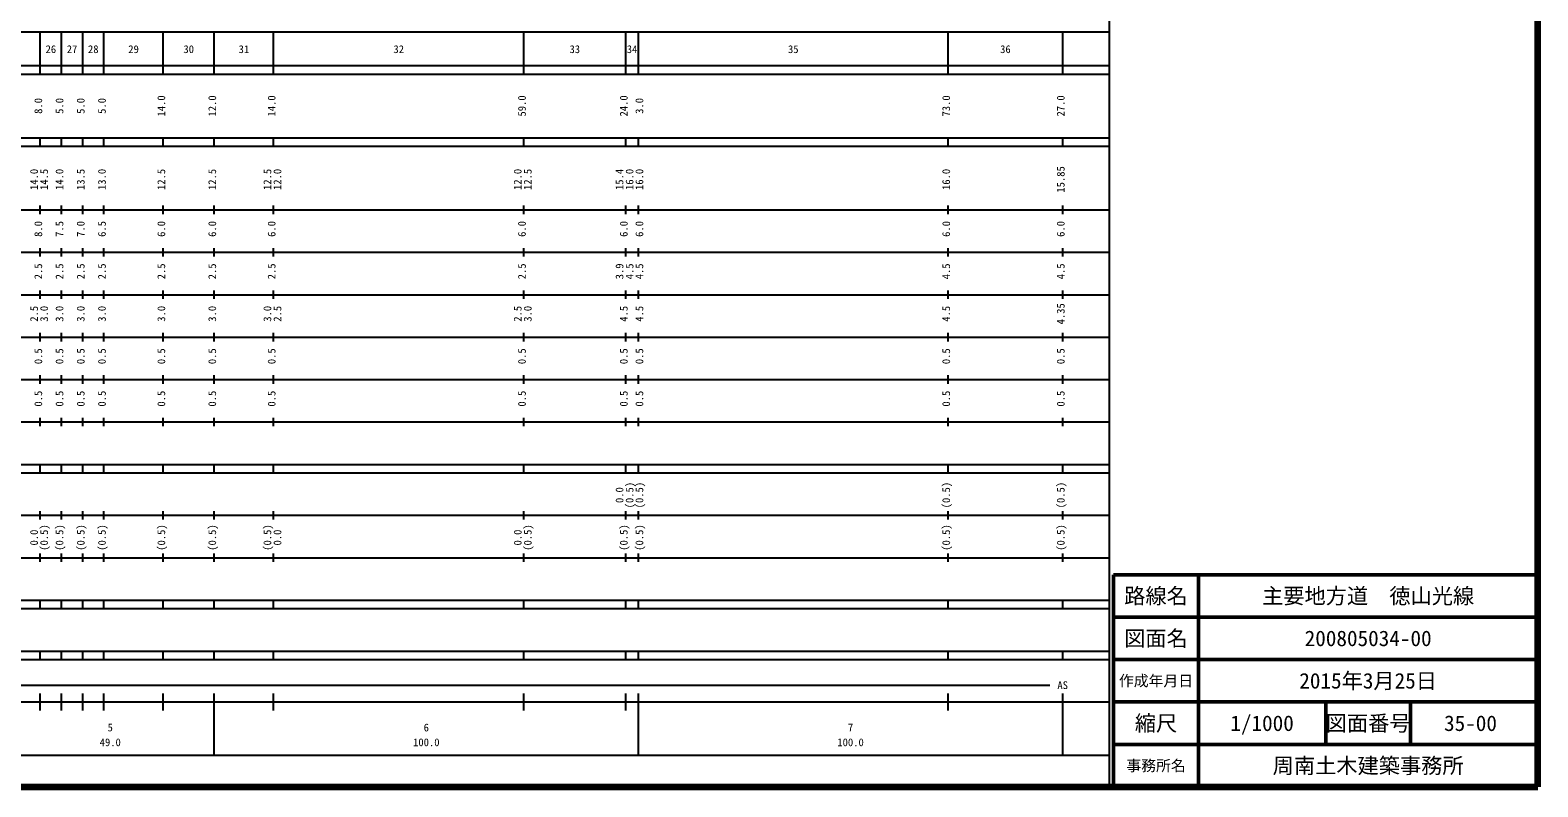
# Model space of a CAD drawing. Units: millimetres on the paper, enlarged 1000 times. Extents: x 40000 to 680000, y 20000 to 380000.
# Drawn here: x 324622 to 680000, y 20000 to 198357 of the extents above; entities that cross this region are included whole.
import ezdxf
from ezdxf.enums import TextEntityAlignment as Align

# ---------------------------------------------------------------- set-up
doc = ezdxf.new("R2010")
doc.units = ezdxf.units.MM
doc.header["$LTSCALE"] = 1000
for name, color, linetype, lineweight in [('M-TTL', 2, 'Continuous', 140), ('M-TTL-BAND', 7, 'Continuous', 25), ('M-TTL-FRAM', 2, 'Continuous', 50), ('M-TTL-LINE', 7, 'Continuous', 50)]:
    doc.layers.add(name, color=color, linetype=linetype, lineweight=lineweight)
doc.layers.add('M-TTL-TXT', color=7, linetype='Continuous')
doc.styles.add('ＭＳ ゴシック', font='')
doc.styles.get('ＭＳ ゴシック').set_extended_font_data('MS Gothic')

msp = doc.modelspace()

# ---------------------------------------------------------------- linework, layer by layer
at = {"layer": 'M-TTL'}
for p, q in [((680000, 20000), (680000, 380000)), ((40000, 20000), (680000, 20000))]:
    msp.add_line(p, q, dxfattribs=at)
at = {"layer": 'M-TTL-BAND'}
for p, q in [((579000, 20000), (579000, 370000)), ((68000, 198000), (579000, 198000)), ((327000, 188000), (327000, 198000)), ((332000, 188000), (332000, 198000)), ((337000, 188000), (337000, 198000)), ((342000, 188000), (342000, 198000)), ((356000, 188000), (356000, 198000)), ((368000, 188000), (368000, 198000)), ((382000, 188000), (382000, 198000)), ((441000, 188000), (441000, 198000)), ((465000, 188000), (465000, 198000)), ((468000, 188000), (468000, 198000)), ((541000, 188000), (541000, 198000)), ((568000, 188000), (568000, 198000)), ((40000, 190000), (579000, 190000)), ((40000, 188000), (579000, 188000)), ((40000, 173000), (579000, 173000)), ((40000, 171000), (579000, 171000)), ((327000, 171000), (327000, 173000)), ((332000, 171000), (332000, 173000)), ((337000, 171000), (337000, 173000)), ((342000, 171000), (342000, 173000)), ((356000, 171000), (356000, 173000)), ((368000, 171000), (368000, 173000)), ((382000, 171000), (382000, 173000)), ((441000, 171000), (441000, 173000)), ((465000, 171000), (465000, 173000)), ((468000, 171000), (468000, 173000)), ((541000, 171000), (541000, 173000)), ((568000, 171000), (568000, 173000)), ((327000, 155000), (327000, 157000)), ((332000, 155000), (332000, 157000)), ((337000, 155000), (337000, 157000)), ((342000, 155000), (342000, 157000)), ((356000, 155000), (356000, 157000)), ((368000, 155000), (368000, 157000)), ((382000, 155000), (382000, 157000)), ((441000, 155000), (441000, 157000)), ((465000, 155000), (465000, 157000)), ((468000, 155000), (468000, 157000)), ((541000, 155000), (541000, 157000)), ((568000, 155000), (568000, 157000)), ((40000, 156000), (579000, 156000)), ((46000, 146000), (579000, 146000)), ((327000, 145000), (327000, 147000)), ((332000, 145000), (332000, 147000)), ((337000, 145000), (337000, 147000)), ((342000, 145000), (342000, 147000)), ((356000, 145000), (356000, 147000)), ((368000, 145000), (368000, 147000)), ((382000, 145000), (382000, 147000)), ((441000, 145000), (441000, 147000)), ((465000, 145000), (465000, 147000)), ((468000, 145000), (468000, 147000)), ((541000, 145000), (541000, 147000)), ((568000, 145000), (568000, 147000)), ((52000, 136000), (579000, 136000)), ((327000, 135000), (327000, 137000)), ((332000, 135000), (332000, 137000)), ((337000, 135000), (337000, 137000)), ((342000, 135000), (342000, 137000)), ((356000, 135000), (356000, 137000)), ((368000, 135000), (368000, 137000)), ((382000, 135000), (382000, 137000)), ((441000, 135000), (441000, 137000)), ((465000, 135000), (465000, 137000)), ((468000, 135000), (468000, 137000)), ((541000, 135000), (541000, 137000)), ((568000, 135000), (568000, 137000)), ((46000, 126000), (579000, 126000)), ((327000, 125000), (327000, 127000)), ((332000, 125000), (332000, 127000)), ((337000, 125000), (337000, 127000)), ((342000, 125000), (342000, 127000)), ((356000, 125000), (356000, 127000)), ((368000, 125000), (368000, 127000)), ((382000, 125000), (382000, 127000)), ((441000, 125000), (441000, 127000)), ((465000, 125000), (465000, 127000)), ((468000, 125000), (468000, 127000)), ((541000, 125000), (541000, 127000)), ((568000, 125000), (568000, 127000)), ((52000, 116000), (579000, 116000)), ((327000, 115000), (327000, 117000)), ((332000, 115000), (332000, 117000)), ((337000, 115000), (337000, 117000)), ((342000, 115000), (342000, 117000)), ((356000, 115000), (356000, 117000)), ((368000, 115000), (368000, 117000)), ((382000, 115000), (382000, 117000)), ((441000, 115000), (441000, 117000)), ((465000, 115000), (465000, 117000)), ((468000, 115000), (468000, 117000)), ((541000, 115000), (541000, 117000)), ((568000, 115000), (568000, 117000)), ((327000, 105000), (327000, 107000)), ((332000, 105000), (332000, 107000)), ((337000, 105000), (337000, 107000)), ((342000, 105000), (342000, 107000)), ((356000, 105000), (356000, 107000)), ((368000, 105000), (368000, 107000)), ((382000, 105000), (382000, 107000)), ((441000, 105000), (441000, 107000)), ((465000, 105000), (465000, 107000)), ((468000, 105000), (468000, 107000)), ((541000, 105000), (541000, 107000)), ((568000, 105000), (568000, 107000)), ((46000, 106000), (579000, 106000)), ((40000, 96000), (579000, 96000)), ((327000, 94000), (327000, 96000)), ((332000, 94000), (332000, 96000)), ((337000, 94000), (337000, 96000)), ((342000, 94000), (342000, 96000)), ((356000, 94000), (356000, 96000)), ((368000, 94000), (368000, 96000)), ((382000, 94000), (382000, 96000)), ((441000, 94000), (441000, 96000)), ((465000, 94000), (465000, 96000)), ((468000, 94000), (468000, 96000)), ((541000, 94000), (541000, 96000)), ((568000, 94000), (568000, 96000)), ((40000, 94000), (579000, 94000)), ((49000, 84000), (579000, 84000)), ((327000, 83000), (327000, 85000)), ((332000, 83000), (332000, 85000)), ((337000, 83000), (337000, 85000)), ((342000, 83000), (342000, 85000)), ((356000, 83000), (356000, 85000)), ((368000, 83000), (368000, 85000)), ((382000, 83000), (382000, 85000)), ((441000, 83000), (441000, 85000)), ((465000, 83000), (465000, 85000)), ((468000, 83000), (468000, 85000)), ((541000, 83000), (541000, 85000)), ((568000, 83000), (568000, 85000)), ((327000, 73000), (327000, 75000)), ((332000, 73000), (332000, 75000)), ((337000, 73000), (337000, 75000)), ((342000, 73000), (342000, 75000)), ((356000, 73000), (356000, 75000)), ((368000, 73000), (368000, 75000)), ((382000, 73000), (382000, 75000)), ((441000, 73000), (441000, 75000)), ((465000, 73000), (465000, 75000)), ((468000, 73000), (468000, 75000)), ((541000, 73000), (541000, 75000)), ((568000, 73000), (568000, 75000)), ((40000, 74000), (579000, 74000)), ((40000, 64000), (579000, 64000)), ((327000, 62000), (327000, 64000)), ((332000, 62000), (332000, 64000)), ((337000, 62000), (337000, 64000)), ((342000, 62000), (342000, 64000)), ((356000, 62000), (356000, 64000)), ((368000, 62000), (368000, 64000)), ((382000, 62000), (382000, 64000)), ((441000, 62000), (441000, 64000)), ((465000, 62000), (465000, 64000)), ((468000, 62000), (468000, 64000)), ((541000, 62000), (541000, 64000)), ((568000, 62000), (568000, 64000)), ((40000, 62000), (579000, 62000)), ((40000, 52000), (579000, 52000)), ((40000, 50000), (579000, 50000)), ((327000, 50000), (327000, 52000)), ((332000, 50000), (332000, 52000)), ((337000, 50000), (337000, 52000)), ((342000, 50000), (342000, 52000)), ((356000, 50000), (356000, 52000)), ((368000, 50000), (368000, 52000)), ((382000, 50000), (382000, 52000)), ((441000, 50000), (441000, 52000)), ((465000, 50000), (465000, 52000)), ((468000, 50000), (468000, 52000)), ((541000, 50000), (541000, 52000)), ((568000, 50000), (568000, 52000)), ((71000, 44000), (565000, 44000)), ((40000, 40000), (579000, 40000)), ((327000, 38000), (327000, 42000)), ((332000, 38000), (332000, 42000)), ((337000, 38000), (337000, 42000)), ((342000, 38000), (342000, 42000)), ((356000, 38000), (356000, 42000)), ((368000, 27500), (368000, 42000)), ((382000, 38000), (382000, 42000)), ((441000, 38000), (441000, 42000)), ((465000, 38000), (465000, 42000)), ((468000, 27500), (468000, 42000)), ((541000, 38000), (541000, 42000)), ((568000, 27500), (568000, 42000)), ((68000, 27500), (579000, 27500))]:
    msp.add_line(p, q, dxfattribs=at)
at = {"layer": 'M-TTL-FRAM'}
for p, q in [((680000, 70000), (580000, 70000)), ((580000, 70000), (580000, 20000))]:
    msp.add_line(p, q, dxfattribs=at)
at = {"layer": 'M-TTL-LINE'}
for p, q in [((600000, 70000), (600000, 20000)), ((680000, 60000), (580000, 60000)), ((680000, 50000), (580000, 50000)), ((680000, 40000), (580000, 40000)), ((630000, 40000), (630000, 30000)), ((650000, 40000), (650000, 30000)), ((680000, 30000), (580000, 30000))]:
    msp.add_line(p, q, dxfattribs=at)

# ---------------------------------------------------------------- texts
at = {"layer": 'M-TTL-BAND', "style": 'ＭＳ ゴシック'}
for s, p in [('26', (329500, 192405)), ('27', (334500, 192405)), ('28', (339500, 192405)), ('29', (349000, 192405)), ('30', (362000, 192405)), ('31', (375000, 192405)), ('32', (411500, 192405)), ('33', (453000, 192405)), ('34', (466500, 192405)), ('35', (504500, 192405)), ('36', (554500, 192405)), ('AS', (568000, 42500)), ('5', (343500, 32523)), ('6', (418000, 32523)), ('7', (518000, 32523)), ('49.0', (343500, 29033)), ('100.0', (418000, 29033)), ('100.0', (518000, 29033))]:
    msp.add_text(s, height=1833, dxfattribs=at).set_placement(p, align=Align.BOTTOM_CENTER)
for s, p in [('8.0', (328000, 180500)), ('5.0', (333000, 180500)), ('5.0', (338000, 180500)), ('5.0', (343000, 180500)), ('14.0', (357000, 180500)), ('12.0', (369000, 180500)), ('14.0', (383000, 180500)), ('59.0', (442000, 180500)), ('24.0', (466000, 180500)), ('3.0', (469684, 180500)), ('73.0', (542000, 180500)), ('27.0', (569000, 180500)), ('14.0', (327000, 163174)), ('14.5', (329370, 163174)), ('14.0', (333000, 163174)), ('13.5', (338000, 163174)), ('13.0', (343000, 163174)), ('12.5', (357000, 163174)), ('12.5', (369000, 163174)), ('12.5', (382000, 163174)), ('12.0', (384370, 163174)), ('12.0', (441000, 163174)), ('12.5', (443370, 163174)), ('15.4', (465000, 163174)), ('16.0', (467370, 163174)), ('16.0', (469684, 163174)), ('16.0', (542000, 163174)), ('15.85', (569000, 163174)), ('8.0', (328000, 151500)), ('7.5', (333000, 151500)), ('7.0', (338000, 151500)), ('6.5', (343000, 151500)), ('6.0', (357000, 151500)), ('6.0', (369000, 151500)), ('6.0', (383000, 151500)), ('6.0', (442000, 151500)), ('6.0', (466000, 151500)), ('6.0', (469684, 151500)), ('6.0', (542000, 151500)), ('6.0', (569000, 151500)), ('2.5', (328000, 141500)), ('2.5', (333000, 141500)), ('2.5', (338000, 141500)), ('2.5', (343000, 141500)), ('2.5', (357000, 141500)), ('2.5', (369000, 141500)), ('2.5', (383000, 141500)), ('2.5', (442000, 141500)), ('3.9', (465000, 141500)), ('4.5', (467370, 141500)), ('4.5', (469684, 141500)), ('4.5', (542000, 141500)), ('4.5', (569000, 141500)), ('2.5', (327000, 131500)), ('3.0', (329370, 131500)), ('3.0', (333000, 131500)), ('3.0', (338000, 131500)), ('3.0', (343000, 131500)), ('3.0', (357000, 131500)), ('3.0', (369000, 131500)), ('3.0', (382000, 131500)), ('2.5', (384370, 131500)), ('2.5', (441000, 131500)), ('3.0', (443370, 131500)), ('4.5', (466000, 131500)), ('4.5', (469684, 131500)), ('4.5', (542000, 131500)), ('4.35', (569000, 131500)), ('0.5', (328000, 121500)), ('0.5', (333000, 121500)), ('0.5', (338000, 121500)), ('0.5', (343000, 121500)), ('0.5', (357000, 121500)), ('0.5', (369000, 121500)), ('0.5', (383000, 121500)), ('0.5', (442000, 121500)), ('0.5', (466000, 121500)), ('0.5', (469684, 121500)), ('0.5', (542000, 121500)), ('0.5', (569000, 121500)), ('0.5', (328000, 111500)), ('0.5', (333000, 111500)), ('0.5', (338000, 111500)), ('0.5', (343000, 111500)), ('0.5', (357000, 111500)), ('0.5', (369000, 111500)), ('0.5', (383000, 111500)), ('0.5', (442000, 111500)), ('0.5', (466000, 111500)), ('0.5', (469684, 111500)), ('0.5', (542000, 111500)), ('0.5', (569000, 111500)), ('0.0', (465000, 88764)), ('(0.5)', (467370, 88764)), ('(0.5)', (469684, 88764)), ('(0.5)', (542000, 88764)), ('(0.5)', (569000, 88764)), ('0.0', (327000, 78764)), ('(0.5)', (329370, 78764)), ('(0.5)', (333000, 78764)), ('(0.5)', (338000, 78764)), ('(0.5)', (343000, 78764)), ('(0.5)', (357000, 78764)), ('(0.5)', (369000, 78764)), ('(0.5)', (382000, 78764)), ('0.0', (384370, 78764)), ('0.0', (441000, 78764)), ('(0.5)', (443370, 78764)), ('(0.5)', (466000, 78764)), ('(0.5)', (469684, 78764)), ('(0.5)', (542000, 78764)), ('(0.5)', (569000, 78764))]:
    msp.add_text(s, height=1833, rotation=90, dxfattribs=at).set_placement(p, align=Align.BOTTOM_CENTER)
at = {"layer": 'M-TTL-TXT', "style": 'ＭＳ ゴシック'}
for s, height, p in [('路線名', 3666, (590000, 65000)), ('路線名', 3666, (590000, 65000)), ('主要地方道\u3000徳山光線', 3666, (640000, 65000)), ('図面名', 3666, (590000, 55000)), ('図面名', 3666, (590000, 55000)), ('200805034-00', 3666, (640000, 55000)), ('作成年月日', 2566, (590000, 45000)), ('作成年月日', 2566, (590000, 45000)), ('2015年3月25日', 3666, (640000, 45000)), ('縮尺', 3666, (590000, 35000)), ('縮尺', 3666, (590000, 35000)), ('1/1000', 3666, (615000, 35000)), ('図面番号', 3666, (640000, 35000)), ('図面番号', 3666, (640000, 35000)), ('35-00', 3666, (664125, 35000)), ('事務所名', 2566, (590000, 25000)), ('事務所名', 2566, (590000, 25000)), ('周南土木建築事務所', 3666, (640000, 25000))]:
    msp.add_text(s, height=height, dxfattribs=at).set_placement(p, align=Align.MIDDLE_CENTER)

doc.saveas('drawing.dxf')
